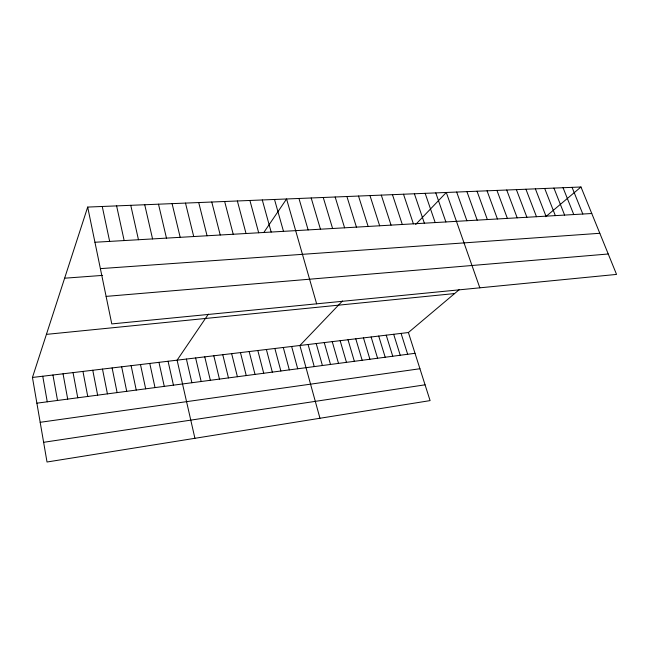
<?xml version="1.0" encoding="UTF-8"?>
<svg xmlns="http://www.w3.org/2000/svg" width="649" height="649" viewBox="0 0 649 649"><rect width="100%" height="100%" fill="white"/><g stroke="black" fill="none" stroke-linecap="round" stroke-linejoin="round"><path stroke-width="0.97" d="M459.378 289.535L408.399 332.523L430.092 400.611L47.02 462.007L32.45 377.458L87.688 207.072L580.977 186.993L616.55 274.413L111.782 323.916L87.688 207.072M208.386 314.108L177.104 360.171L194.919 438.302M263.729 232.618L286.574 198.975L316.639 303.829M342.485 300.974L299.895 345.495L319.965 418.264M415.668 224.481L446.293 192.477L479.83 287.823M545.752 216.693L580.977 186.993M43.629 442.31L425.063 384.816M40.181 422.304L419.935 368.737M36.879 403.175L415.027 353.307M32.45 377.458L408.399 332.523M46.42 334.373L454.608 293.559M106.112 296.39L608.243 253.994M64.632 278.202L102.599 275.395M100.384 268.629L599.814 233.291M94.949 242.255L591.774 213.513M572.061 187.358L582.818 214.032M563.048 187.723L573.765 214.559M553.922 188.096L564.606 215.087M544.698 188.47L555.341 215.622M535.368 188.851L545.971 216.166M525.933 189.232L536.488 216.717M516.385 189.622L526.899 217.269M506.723 190.019L517.188 217.829M496.947 190.417L507.372 218.397M487.058 190.814L497.426 218.973M477.047 191.228L487.367 219.557M466.915 191.633L477.185 220.141M456.669 192.055L466.882 220.741M435.787 192.907L445.887 221.958M425.16 193.337L435.187 222.575M414.395 193.775L424.365 223.199M403.5 194.221L413.397 223.832M392.467 194.668L402.299 224.473M381.296 195.122L391.055 225.13M369.979 195.584L379.665 225.787M358.516 196.047L368.129 226.452M401.074 333.399L407.661 354.281M393.675 334.284L400.238 355.263M346.915 196.525L356.439 227.126M386.228 335.168L392.75 356.244M378.708 336.068L385.206 357.242M335.16 197.004L344.603 227.815M371.131 336.977L377.588 358.248M323.251 197.483L332.604 228.505M363.481 337.894L369.914 359.262M355.774 338.81L362.166 360.276M311.187 197.977L320.452 229.211M347.994 339.743L354.354 361.306M298.962 198.472L308.137 229.924M340.149 340.676L346.469 362.353M332.239 341.625L338.518 363.399M324.257 342.583L330.503 364.454M316.209 343.54L322.415 365.525M274.511 199.47L283.491 231.344M308.088 344.514L314.246 366.596M262.285 199.965L271.168 232.058M291.628 346.477L297.704 368.778M249.906 200.468L258.683 232.78M283.288 347.475L289.324 369.881M237.364 200.979L246.036 233.51M274.876 348.481L280.863 371.001M266.382 349.495L272.329 372.128M224.651 201.498L233.218 234.257M257.823 350.525L263.721 373.264M211.769 202.026L220.23 235.003M249.175 351.555L255.025 374.408M240.454 352.594L246.255 375.568M198.724 202.553L207.063 235.765M231.652 353.648L237.404 376.728M185.5 203.096L193.718 236.536M222.769 354.711L228.472 377.913M213.805 355.782L219.451 379.097M172.09 203.64L180.187 237.323M204.76 356.861L210.349 380.298M195.625 357.956L201.166 381.507M158.502 204.192L166.469 238.118M186.409 359.059L191.893 382.732M144.735 204.751L152.564 238.921M168.075 361.25L173.437 385.165M130.765 205.319L138.464 239.732M158.956 362.337L164.27 386.374M116.609 205.895L124.162 240.56M149.765 363.44L155.014 387.599M140.484 364.543L145.676 388.824M102.25 206.479L109.657 241.404M131.114 365.663L136.241 390.073M121.663 366.799L126.725 391.323M112.115 367.934L117.12 392.596M102.485 369.086L107.426 393.87M92.766 370.255L97.634 395.16M82.95 371.423L87.753 396.466M73.045 372.607L77.775 397.78M63.042 373.808L67.699 399.111M52.942 375.008L57.526 400.449M42.745 376.233L47.255 401.804"/></g></svg>
